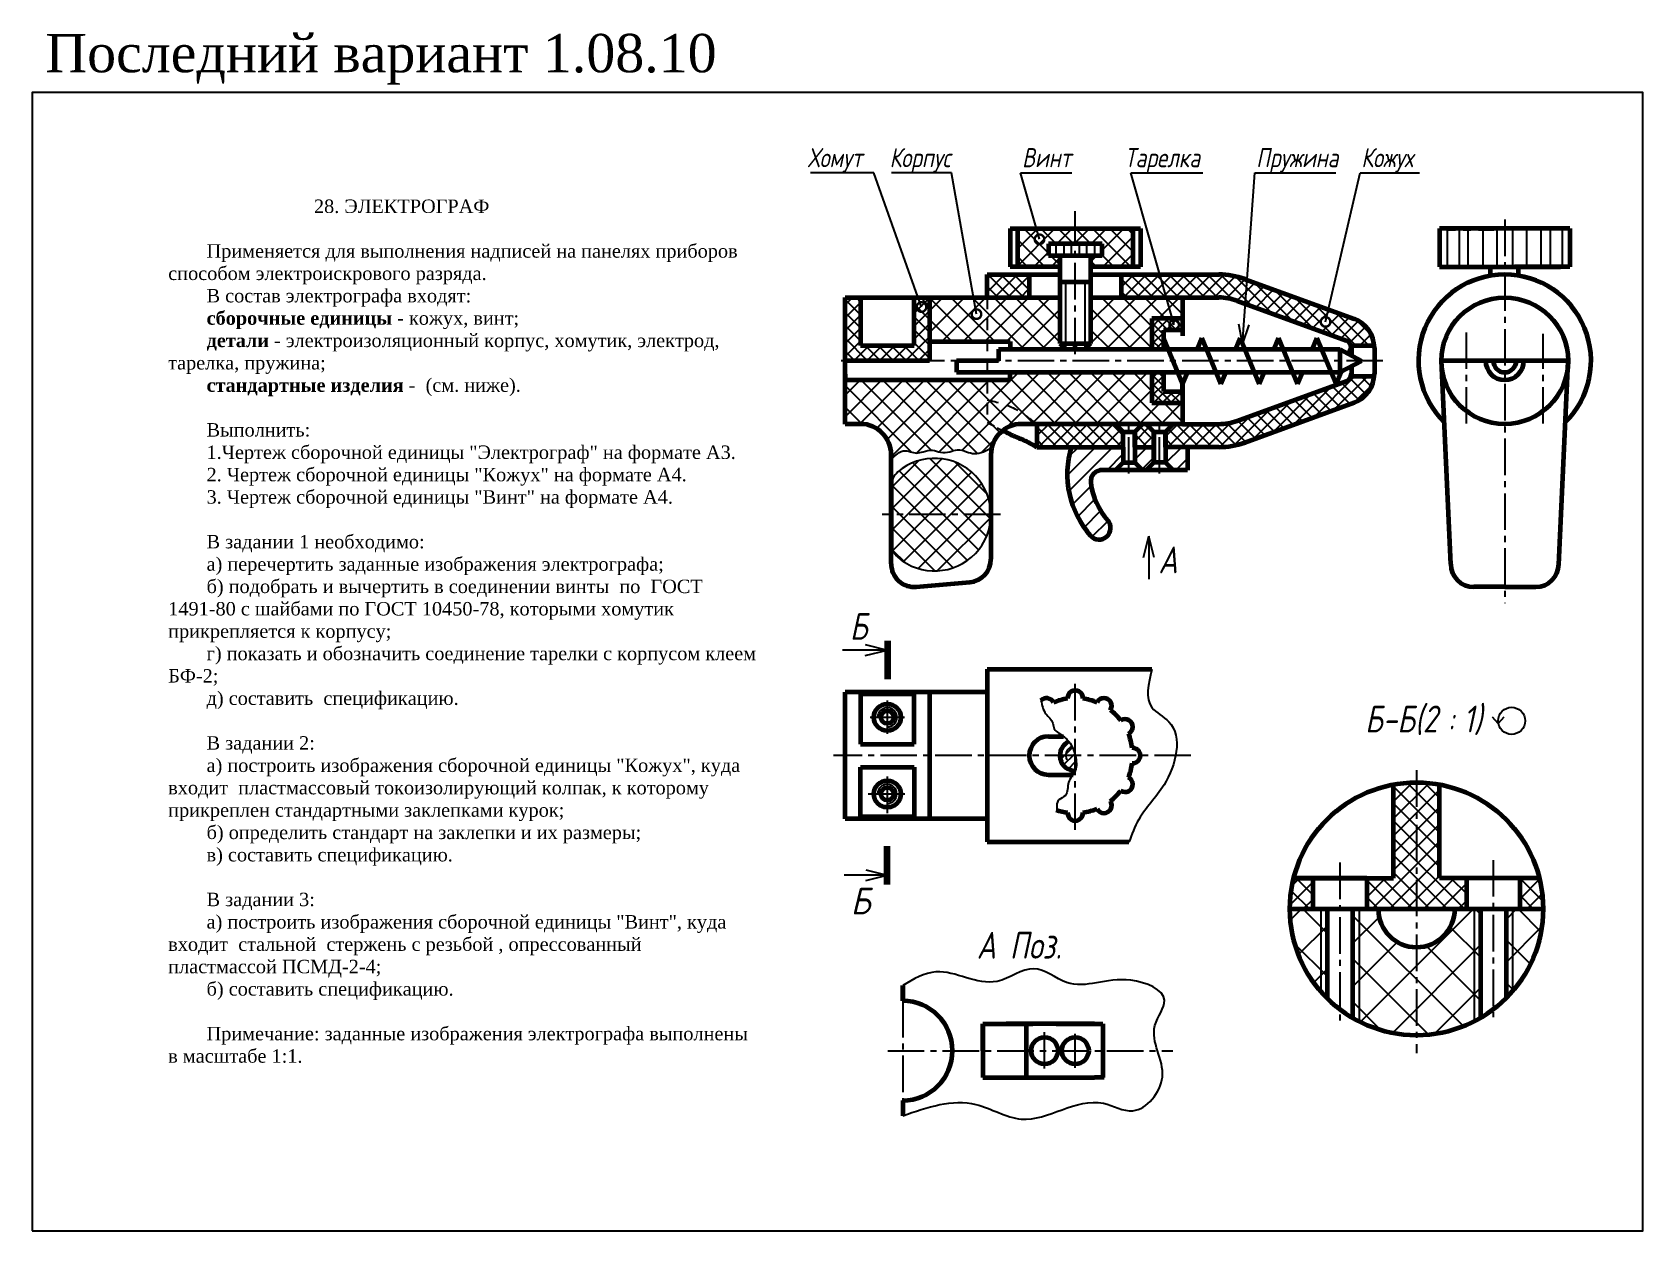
# Model space of a CAD drawing. Header units: millimetres. Extents: x 0 to 420, y 0 to 313.
import ezdxf

# ---------------------------------------------------------------- set-up
doc = ezdxf.new("R2010")
doc.units = ezdxf.units.MM
doc.header["$LTSCALE"] = 0.5
doc.linetypes.add('CENTER2', pattern=[28.575, 19.05, -3.175, 3.175, -3.175])
doc.linetypes.add('HIDDEN', pattern=[1.1, 0.6, -0.5])
doc.layers.get('0').update_dxf_attribs({"linetype": 'CONTINUOUS', "lineweight": 60})
doc.styles.get("Standard").update_dxf_attribs({"font": 'isocpeui.ttf', "width": 0.9})
doc.styles.add('стиль1', font='TIMES.TTF')
doc.dimstyles.get("Standard").update_dxf_attribs({"dimtxt": 5, "dimasz": 5, "dimexe": 2, "dimexo": 0, "dimgap": 1.5, "dimtad": 1, "dimdec": 0, "dimzin": 0, "dimtxsty": 'Standard', "dimcen": 5, "dimadec": 0, "dimazin": 0, "dimtfac": 1, "dimtdec": 0, "dimtofl": 0, "dimtmove": 0, "dimatfit": 3, "dimldrblk": 'DOTSMALL', "dimfxl": 0, "dimtolj": 1, "dimtzin": 0, "dimarcsym": 0})
pattern_1 = [(45, (22.4112, -5.2387), (-1.683798, 1.683798), []), (135, (22.4112, -5.2387), (-1.683798, -1.683798), [])]
pattern_2 = [(45, (22.411, -5.2387), (-2.80633, 2.80633), []), (135, (22.411, -5.2387), (-2.80633, -2.80633), [])]

# ---------------------------------------------------------------- blocks, each defined once
blk = doc.blocks.new('_DotSmall')
at = {"color": 0, "linetype": 'ByBlock', "const_width": 0.5}
blk.add_lwpolyline([(-0.0625, 0, 1), (0.0625, 0, 1)], format="xyb", close=True, dxfattribs=at)

msp = doc.modelspace()

# ---------------------------------------------------------------- hatches: boundary and pattern name
at = {"lineweight": -3}
h = msp.add_hatch(dxfattribs=at)
h.set_pattern_fill('ANSI37', color=256, style=0)
h.set_pattern_definition([(45, (22.4112, -5.2387), (-2.245064, 2.245064), []), (135, (22.4112, -5.2387), (-2.245064, -2.245064), [])])
h.paths.add_polyline_path([(265, 257.5), (272, 257.5), (272, 261.5), (257, 261.5), (257, 251.5), (268, 251.5), (268, 254.5), (265, 254.5)])
h.paths.add_polyline_path([(287, 261.5), (272, 261.5), (272, 257.5), (279, 257.5), (279, 254.5), (276, 254.5), (276, 251.5), (287, 251.5)])
h = msp.add_hatch(dxfattribs=at)
h.set_pattern_fill('ANSI37', scale=0.75, style=0)
h.set_pattern_definition(pattern_1)
h.paths.add_polyline_path([(316.26, 248.29, 0.085395), (309.59, 249.5), (284, 249.5), (284, 243.5), (300, 243.5), (300, 243.5), (309.42, 243.5, -0.087575), (314.21, 242.65), (342.68, 232.28, -0.233333), (343.91, 231), (349.98, 231, 0.294707), (344.74, 237.92)])
h.paths.add_polyline_path([(260, 249.5), (249, 249.5), (249, 243.5), (260, 243.5)])
h = msp.add_hatch(dxfattribs=at)
h.set_pattern_fill('ANSI37', color=256, scale=0.75, style=0)
h.set_pattern_definition(pattern_1)
h.paths.add_polyline_path([(234, 243.5), (230, 243.5), (230, 231), (216, 231), (216, 243.5), (212, 243.5), (212, 227), (234, 227)])
h = msp.add_hatch(dxfattribs=at)
h.set_pattern_fill('ANSI37', scale=1.25, style=0)
h.set_pattern_definition(pattern_2)
h.paths.add_polyline_path([(300, 243.5), (276, 243.5), (276, 231.5), (274.5, 230), (292, 230), (292, 232.03), (292, 238), (300, 238)])
h.paths.add_polyline_path([(268, 243.5), (249, 243.5), (249, 232), (255, 232), (255, 230), (269.5, 230), (268, 231.5)])
h.paths.add_polyline_path([(249, 243.5), (234, 243.5), (234, 232), (249, 232)])
h = msp.add_hatch(dxfattribs=at)
h.set_pattern_fill('ANSI37', scale=0.5, style=0)
h.set_pattern_definition([(45, (22, -5), (-1.122532, 1.122532), []), (135, (22, -5), (-1.122532, -1.122532), [])])
h.paths.add_polyline_path([(295, 235), (300, 235), (300, 238), (292, 238), (292, 232.03), (292, 230), (295, 230)])
h.paths.add_polyline_path([(295, 219), (295, 224), (292, 224), (292, 216), (300, 216), (300, 219)])
h = msp.add_hatch(dxfattribs=at)
h.set_pattern_fill('ANSI37', scale=1.25, style=0)
h.set_pattern_definition(pattern_2)
edge = h.paths.add_edge_path()
edge.add_line((292, 224), (255, 224))
edge.add_line((255, 224), (255, 222))
edge.add_line((255, 222), (212, 222))
edge.add_line((212, 222), (212, 210.5))
edge.add_line((212, 210.5), (216, 210.5))
edge.add_arc((216, 202.5), 8, 0, 90, ccw=False)
edge.add_line((224, 202.5), (224, 201.31))
edge.add_spline(control_points=[(224, 201.31), (224.38, 201.67), (225.3, 202.54), (226.97, 203.74), (228.95, 203.32), (230.65, 202.76), (232.58, 203.33), (234.69, 203.94), (236.91, 202.95), (239.19, 203.07), (241.38, 204.07), (243.57, 203.3), (245.78, 202.57), (248.09, 203.22), (249.5, 203.91), (250.2, 204.26)], knot_values=[0, 0, 0, 0, 1.590065, 3.841832, 5.710458, 7.351665, 9.134326, 11.575744, 13.692973, 16.133524, 18.239816, 20.635599, 22.754424, 25.142713, 27.496375, 27.496375, 27.496375, 27.496375], degree=3, periodic=0)
edge.add_arc((258, 202.5), 8, 90, 167.3137, ccw=False)
edge.add_line((258, 210.5), (300, 210.5))
edge.add_line((300, 210.5), (300, 216))
edge.add_line((300, 216), (292, 216))
edge.add_line((292, 216), (292, 224))
h = msp.add_hatch(dxfattribs=at)
h.set_pattern_fill('ANSI37', scale=0.75, style=0)
h.set_pattern_definition(pattern_1)
h.paths.add_polyline_path([(344.74, 216.08, 0.294704), (349.98, 223), (343.91, 223, -0.233324), (342.68, 221.72), (314.21, 211.35, -0.087575), (309.42, 210.5), (299.23, 210.5), (297.5, 210.5), (295.5, 208.5), (295.5, 204.5), (301.23, 204.5), (309.42, 204.5, 0.087575), (316.26, 205.71)])
h.paths.add_polyline_path([(284.5, 208.5), (282.5, 210.5), (262, 210.5), (262, 204.5), (284.5, 204.5)])
h.paths.add_polyline_path([(292.5, 208.5), (290.5, 210.5), (289.5, 210.5), (287.5, 208.5), (287.5, 204.5), (292.5, 204.5)])
h = msp.add_hatch(dxfattribs=at)
h.set_pattern_fill('ANSI31', style=0)
h.set_pattern_definition([(45, (22.4112, -18.966), (-2.245064, 2.245064), [])])
h.paths.add_polyline_path([(284.5, 204.5), (270.97, 204.5, 0.261505), (276, 181.38, 1), (280.48, 185.36, -0.150856), (276.06, 195.12, -0.451799), (279.03, 198.5), (282.5, 198.5), (284.5, 200.5)])
h.paths.add_polyline_path([(292.5, 204.5), (287.5, 204.5), (287.5, 200.5), (289.5, 198.5), (290.5, 198.5), (292.5, 200.5)])
h.paths.add_polyline_path([(301.23, 204.5), (295.5, 204.5), (295.5, 200.5), (297.5, 198.5), (301.23, 198.5)])
h = msp.add_hatch(dxfattribs=at)
h.set_pattern_fill('ANSI37', scale=1.25, style=0)
h.set_pattern_definition([(45, (22.411, -18.966), (-2.80633, 2.80633), []), (135, (22.411, -18.966), (-2.80633, -2.80633), [])])
h.paths.add_polyline_path([(225.74, 198.01, 0.218537), (224, 194.22), (224, 186.87), (250, 186.87, 0.641312)])
h.paths.add_polyline_path([(250, 186.87), (224, 186.87), (224, 179.53, 0.218537), (225.74, 175.74, 0.641312)])
h = msp.add_hatch(dxfattribs=at)
h.set_pattern_fill('ANSI31', scale=0.5, style=0)
h.set_pattern_definition([(45, (-22.5628, 83.7334), (-1.122532, 1.122532), [])])
edge = h.paths.add_edge_path()
edge.add_spline(control_points=[(272, 124), (271.79, 124.83), (271.52, 125.63), (271.16, 126.35)], knot_values=[14.9086, 14.9086, 14.9086, 14.9086, 17.35569, 17.35569, 17.35569, 17.35569], degree=3, periodic=0)
edge.add_arc((272, 124), 2.5, 109.6938, 180)
edge.add_line((269.5, 124), (272, 124))
edge = h.paths.add_edge_path()
edge.add_spline(control_points=[(271.16, 126.35), (270.93, 126.81), (270.66, 127.25), (270.34, 127.64)], knot_values=[13.35569, 13.35569, 13.35569, 13.35569, 14.9086, 14.9086, 14.9086, 14.9086], degree=3, periodic=0)
edge.add_arc((272, 124), 4, 114.5296, 180)
edge.add_line((268, 124), (269.5, 124))
edge.add_arc((272, 124), 2.5, 109.6938, 180, ccw=False)
h.paths.add_polyline_path([(272, 124), (268, 124, 0.414214), (272, 120)])
edge = h.paths.add_edge_path()
edge.add_spline(control_points=[(272, 120), (272.5, 121.19), (272.34, 122.64), (272, 124)], knot_values=[17.35569, 17.35569, 17.35569, 17.35569, 21.35569, 21.35569, 21.35569, 21.35569], degree=3, periodic=0)
edge.add_line((272, 124), (272, 120))
h = msp.add_hatch(dxfattribs=at)
h.set_pattern_fill('ANSI37', style=0)
h.set_pattern_definition([(45, (0, -5), (-2.245064, 2.245064), []), (135, (0, -5), (-2.245064, -2.245064), [])])
h.paths.add_polyline_path([(393.02, 92), (388, 92), (388, 84), (394, 84, 0.061293)])
h.paths.add_polyline_path([(374, 92), (367, 92), (367, 116.45, 0.045741), (361, 117), (361, 84), (374, 84)])
h.paths.add_polyline_path([(361, 117, 0.045741), (355, 116.45), (355, 92), (348, 92), (348, 84), (361, 84)])
h.paths.add_polyline_path([(334, 92), (328.98, 92, 0.061293), (328, 84), (334, 84)])
h = msp.add_hatch(dxfattribs=at)
h.set_pattern_fill('ANSI37', scale=2.5, style=0)
h.paths.add_polyline_path([(394, 84), (386, 84), (386, 62.46, 0.179699)])
h.paths.add_polyline_path([(386, 84), (384.33, 84), (384.33, 60.66, 0.018563), (386, 62.46)])
h.paths.add_polyline_path([(377.67, 84), (376, 84), (376, 54.61, 0.014395), (377.67, 55.52)])
h.paths.add_polyline_path([(376, 84), (371, 84, -0.414214), (361, 74), (361, 51, 0.118516), (376, 54.61)])
h.paths.add_polyline_path([(346, 84), (344.33, 84), (344.33, 55.52, 0.014395), (346, 54.61)])
h.paths.add_polyline_path([(361, 74, -0.414214), (351, 84), (346, 84), (346, 54.61, 0.118516), (361, 51)])
h.paths.add_polyline_path([(337.67, 84), (336, 84), (336, 62.46, 0.018563), (337.67, 60.66)])
h.paths.add_polyline_path([(336, 84), (328, 84, 0.179699), (336, 62.46)])

# ---------------------------------------------------------------- linework, layer by layer
at = {"color": 7, "linetype": 'CENTER2', "lineweight": -3}
for p, q in [((272, 228.72), (272, 266.06)), ((384, 263.85), (384, 163.75)), ((374, 210.6), (374, 235)), ((394, 210.6), (394, 234.04)), ((352.24, 227), (209.91, 227)), ((286, 197.58), (286, 211.32)), ((294, 197.58), (294, 211.32)), ((252.49, 186.87), (221.69, 186.87)), ((272, 104.59), (272, 143.73)), ((223, 129.66), (223, 138.34)), ((218.51, 134), (227.51, 134)), ((302.15, 124), (208.93, 124)), ((223, 109), (223, 119)), ((361, 120.17), (361, 46.37)), ((218, 114), (228, 114)), ((381, 96.71), (381, 55.75)), ((341, 96.09), (341, 54.88)), ((227, 60), (227, 34)), ((264, 42.34), (264, 51.84)), ((272, 42.54), (272, 51.41)), ((223.1, 47), (297.44, 47))]:
    msp.add_line(p, q, dxfattribs=at)
at = {"color": 7, "linetype": 'ByBlock', "lineweight": 60}
for p, q in [((255, 261.5), (289, 261.5)), ((255, 261.5), (255, 251.5)), ((257, 251.5), (257, 261.5)), ((287, 261.5), (287, 251.5)), ((289, 261.5), (289, 251.5)), ((265, 257.5), (265, 254.5)), ((279, 257.5), (265, 257.5)), ((279, 254.5), (279, 257.5)), ((265, 254.5), (276, 254.5)), ((265, 254.5), (267, 254.5)), ((268, 254.5), (268, 231.5)), ((276, 254.5), (279, 254.5)), ((276, 254.5), (276, 231.5)), ((249, 249.5), (261, 249.5)), ((249, 243.5), (249, 249.5)), ((249, 249.5), (249, 249.5)), ((268, 251.5), (255, 251.5)), ((260, 249.5), (260, 243.5)), ((261, 249.5), (268, 249.5)), ((289, 251.5), (276, 251.5)), ((276, 249.5), (309.64, 249.5)), ((284, 249.5), (284, 243.5)), ((316.26, 248.29), (344.74, 237.92)), ((276, 247.5), (268, 247.5)), ((212, 210.5), (212, 243.5)), ((212, 243.5), (268, 243.5)), ((216, 243.5), (216, 231)), ((230, 231), (230, 243.5)), ((234, 243.5), (234, 237.29)), ((234, 243.5), (234, 227)), ((276, 243.5), (300, 243.5)), ((300, 243.5), (300, 233.5)), ((300, 243.5), (309.47, 243.5)), ((314.21, 242.65), (342.68, 232.28)), ((300, 238), (292, 238)), ((292, 238), (292, 232.03)), ((216, 231), (230, 231)), ((234, 232), (255, 232)), ((255, 232), (255, 230)), ((268, 231.5), (269.5, 230)), ((268, 231.5), (276, 231.5)), ((276, 231.5), (274.5, 230)), ((292, 232.03), (292, 230)), ((295, 235), (295, 230)), ((300, 235), (295, 235)), ((295, 233), (300, 221)), ((303.75, 230), (305, 233)), ((305, 233), (310, 221)), ((313.75, 230), (315, 233)), ((315, 233), (320, 221)), ((323.75, 230), (325, 233)), ((325, 233), (330, 221)), ((333.75, 230), (335, 233)), ((335, 233), (340, 221)), ((234, 227), (212, 227)), ((252, 227), (241.02, 227)), ((241.02, 227), (241.02, 224)), ((252, 230), (341.02, 230)), ((252, 230), (252, 227)), ((341.02, 230), (346.66, 227)), ((341.02, 230), (341.02, 224)), ((341.02, 224), (346.66, 227)), ((343.25, 228.81), (343.99, 230.58)), ((343.91, 231), (349.98, 231)), ((344, 230.4), (344, 228.42)), ((345.37, 230.84), (345.37, 230.84)), ((350, 230.4), (350, 223.6)), ((400.5, 227), (367.5, 227)), ((369.9, 173.9), (367.5, 227)), ((398.1, 173.89), (400.5, 226.84)), ((212, 223.5), (212, 222.5)), ((241.02, 224), (341.02, 224)), ((255, 222), (255, 224)), ((292, 224), (292, 216)), ((295, 224), (295, 219)), ((300, 221), (301.25, 224)), ((310, 221), (311.25, 224)), ((320, 221), (321.25, 224)), ((330, 221), (331.25, 224)), ((340, 221), (341.32, 224.16)), ((343.91, 223), (349.98, 223)), ((344, 225.58), (344, 223.6)), ((212, 222), (255, 222)), ((295, 219), (300, 219)), ((300, 219.5), (300, 221)), ((300, 221), (300, 210.5)), ((314.21, 211.35), (342.68, 221.72)), ((292, 216), (300, 216)), ((316.26, 205.71), (344.74, 216.08)), ((300, 210.5), (258, 210.5)), ((262, 210.5), (262, 204.5)), ((284.5, 208.5), (282.5, 210.5)), ((287.5, 208.5), (289.5, 210.5)), ((292.5, 208.5), (290.5, 210.5)), ((295.5, 208.5), (297.5, 210.5)), ((300, 210.5), (309.42, 210.5)), ((284.5, 204.5), (284.5, 208.5)), ((284.5, 208.5), (287.5, 208.5)), ((287.5, 208.5), (287.5, 200.5)), ((287.5, 204.5), (287.5, 208.5)), ((292.5, 208.5), (292.5, 200.5)), ((292.5, 200.5), (292.5, 208.5)), ((292.5, 204.5), (292.5, 208.5)), ((292.5, 208.5), (295.5, 208.5)), ((295.5, 208.5), (295.5, 200.5)), ((295.5, 204.5), (295.5, 208.5)), ((224, 174), (224, 202.5)), ((250, 202.5), (250, 175.21)), ((262, 204.5), (284.5, 204.5)), ((284.5, 204.5), (284.5, 200.5)), ((287.5, 204.5), (292.5, 204.5)), ((287.5, 204.5), (292.5, 204.5)), ((292.5, 200.5), (292.5, 204.5)), ((301.23, 204.5), (295.5, 204.5)), ((309.47, 204.5), (301.23, 204.5)), ((301.23, 204.5), (301.23, 198.5)), ((301.23, 198.5), (279.03, 198.5)), ((281.23, 198.5), (281.23, 198.5)), ((284.5, 200.5), (282.5, 198.5)), ((284.5, 200.5), (287.5, 200.5)), ((287.5, 200.5), (289.5, 198.5)), ((292.5, 200.5), (290.5, 198.5)), ((295.5, 200.5), (292.5, 200.5)), ((295.5, 200.5), (297.5, 198.5)), ((224, 196.23), (224, 177.51)), ((224, 194.22), (224, 179.53)), ((230.5, 168.02), (244.5, 169.23)), ((384, 168), (375.9, 168)), ((384, 168), (392.11, 168)), ((216, 140), (216, 127)), ((230, 140), (216, 140)), ((230, 127), (230, 140)), ((216, 108), (216, 121)), ((230, 121), (230, 108)), ((355, 92), (355, 116.45)), ((367, 92), (367, 116.44)), ((230, 108), (216, 108)), ((328.98, 92), (355, 92)), ((348, 92), (328.99, 92)), ((334, 84), (334, 92)), ((348, 92), (348, 84)), ((393.02, 92), (367, 92)), ((374, 92), (374, 84)), ((388, 84.01), (388, 92)), ((328, 84), (394, 84)), ((337.67, 84), (337.67, 60.66)), ((344.33, 84), (344.33, 55.52)), ((377.67, 84), (377.67, 55.52)), ((384.33, 84), (384.33, 60.66)), ((227, 60), (227, 64)), ((227, 64), (227, 60)), ((247.91, 47), (247.91, 54)), ((247.91, 54), (247.91, 40)), ((247.91, 54), (260.91, 54)), ((277, 54), (254, 54)), ((259.24, 54), (259.24, 40)), ((267, 54), (279.23, 54)), ((279.23, 54), (279.23, 40)), ((247.91, 40), (277, 40)), ((279.5, 40), (277, 40)), ((227, 34), (227, 30))]:
    msp.add_line(p, q, dxfattribs=at)
at = {"color": 7, "linetype": 'ByBlock'}
for p, q in [((401, 261.5), (367, 261.5)), ((367, 261.5), (367, 251.5)), ((369.16, 261.5), (371.16, 261.5)), ((373.16, 261.5), (375.16, 261.5)), ((377.16, 261.5), (381.16, 261.5)), ((386.51, 261.5), (384.51, 261.5)), ((392.51, 261.5), (390.51, 261.5)), ((396.51, 261.5), (394.51, 261.5)), ((401, 261.5), (401, 251.5)), ((367, 251.5), (398.51, 251.5)), ((380.16, 251.5), (380.16, 249.17)), ((390.51, 251.5), (386.51, 251.5)), ((401, 251.5), (387.51, 251.5)), ((387.51, 251.5), (387.51, 249.22)), ((394.51, 251.5), (392.51, 251.5)), ((398.51, 251.5), (396.51, 251.5)), ((384, 227), (384, 227))]:
    msp.add_line(p, q, dxfattribs=at)
at = {"color": 7, "linetype": 'ByBlock', "lineweight": -3}
for p, q in [((369, 261.5), (369, 251.5)), ((372.12, 261.5), (372.12, 251.5)), ((374.5, 251.5), (374.5, 261.5)), ((378.29, 261.5), (378.29, 251.5)), ((382, 251.5), (382, 261.5)), ((386, 261.5), (386, 251.5)), ((389.71, 261.5), (389.71, 251.5)), ((393.5, 251.5), (393.5, 261.5)), ((395.88, 261.5), (395.88, 251.5)), ((399, 261.5), (399, 251.5)), ((267, 254.5), (267, 257.51)), ((269, 257.51), (269, 254.49)), ((271, 254.49), (271, 257.53)), ((273, 257.53), (273, 254.49)), ((275, 254.5), (275, 257.53)), ((277, 257.53), (277, 254.42)), ((269.5, 247.49), (269.5, 230)), ((274.5, 247.49), (274.5, 230)), ((382.32, 132.38), (380.82, 133.98)), ((383.79, 133.98), (382.32, 132.38))]:
    msp.add_line(p, q, dxfattribs=at)
at = {"color": 7, "linetype": 'HIDDEN', "lineweight": -3, "ltscale": 10}
msp.add_line((249, 243.5), (249, 210.96), dxfattribs=at)
at = {"color": 7, "lineweight": 60}
for p, q in [((272, 230), (272, 231.5)), ((272, 231.5), (273.07, 231.5)), ((216, 210.5), (212, 210.5)), ((272, 204.5), (273, 204.5)), ((249, 146.5), (249, 101.5)), ((249, 146.5), (292, 146.5)), ((212, 107.5), (212, 140.5)), ((249, 140.5), (212, 140.5)), ((234, 140.5), (234, 107.5)), ((216, 127), (230, 127)), ((265, 129), (268.92, 129)), ((216, 121), (230, 121)), ((265, 119), (271.43, 119)), ((249, 107.5), (212, 107.5)), ((249, 101.5), (286, 101.5))]:
    msp.add_line(p, q, dxfattribs=at)
at = {"color": 7, "lineweight": -3}
for p, q in [((289.82, 175.66), (291.22, 181.26)), ((291.22, 181.26), (291.22, 170.06)), ((291.22, 181.26), (291.22, 175.66)), ((292.62, 175.66), (291.22, 181.26)), ((222.48, 151.52), (211.28, 151.52)), ((217.23, 152.96), (223, 151.52)), ((217.23, 150.09), (223, 151.52)), ((222.96, 92.79), (211.76, 92.79)), ((217.36, 94.19), (222.96, 92.79)), ((222.96, 92.79), (217.36, 92.79)), ((217.36, 91.39), (222.96, 92.79)), ((336, 84), (336, 62.46)), ((386, 84), (386, 62.46)), ((346, 84), (346, 54.61)), ((376, 84), (376, 54.61))]:
    msp.add_line(p, q, dxfattribs=at)
at = {"color": 7, "lineweight": 100}
for p, q in [((223.02, 153.95), (223.02, 143.95)), ((222.96, 90.36), (222.96, 100.36))]:
    msp.add_line(p, q, dxfattribs=at)
at = {"color": 7, "lineweight": -3}
msp.add_lwpolyline([(0, 0), (420, 0), (420, 297), (0, 297)], close=True, dxfattribs=at)
at = {"color": 7, "linetype": 'ByBlock', "lineweight": 60}
for centre, radius in [((384, 227), 16.5), ((223, 133.97), 3.5), ((223, 134), 1.67), ((223, 114), 3.5), ((223, 114), 1.67), ((361, 84), 33), ((264, 47), 3.5), ((272, 47), 3.5)]:
    msp.add_circle(centre, radius, dxfattribs=at)
at = {"color": 7, "linetype": 'ByBlock', "lineweight": -3}
msp.add_circle((385.79, 133.06), 3.53, dxfattribs=at)
at = {"color": 7, "linetype": 'ByBlock', "lineweight": 60}
for centre, radius, start, end in [((309.42, 229.5), 20, 69.9804, 90), ((384, 227), 22.5, 314.5363, 225.4854), ((309.42, 229.5), 14, 69.9804, 90), ((342, 230.4), 8, 360, 69.9804), ((342, 230.4), 2, 360, 69.9804), ((384, 227), 5, 180, 0), ((384, 227), 3, 180, 0), ((342, 223.6), 2, 290.0196, 0), ((342, 223.6), 8, 290.0196, 0), ((258, 202.5), 8, 90, 180), ((309.42, 224.5), 14, 270, 290.0196), ((294.07, 197.41), 24.16, 162.9487, 221.5686), ((309.42, 224.5), 20, 270, 290.0196), ((279.03, 195.5), 3, 90, 187.2537), ((294.07, 197.41), 18.16, 187.2537, 221.5686), ((278.24, 183.37), 3, 221.5686, 41.5686), ((230, 174), 6, 180, 274.8136), ((244, 175.21), 6, 274.8136, 0), ((375.9, 174), 6, 180.972, 270), ((392.11, 174), 6, 270, 358.9857), ((361, 84), 10, 180, 0), ((227, 47), 13, 270, 90)]:
    msp.add_arc(centre, radius, start, end, dxfattribs=at)
at = {"color": 7, "lineweight": 60}
for centre, radius, start, end in [((216, 202.5), 8, 0, 90), ((264.5, 136.99), 2, 26.1774, 135.9989), ((272, 124), 15, 97.6451, 112.3549), ((272, 139), 2, 356.1774, 183.8226), ((272, 124), 15, 67.6451, 82.3549), ((279.5, 136.99), 2, 326.1774, 153.8226), ((272, 124), 15, 37.6451, 52.3549), ((284.99, 131.5), 2, 296.1774, 123.8226), ((265, 124), 5, 90, 270), ((272, 124), 4, 114.5296, 270), ((272, 124), 15, 7.6451, 22.3549), ((272, 124), 15, 337.6451, 352.3549), ((287, 124), 2, 266.1774, 93.8226), ((284.99, 116.5), 2, 236.1774, 63.8226), ((272, 124), 15, 307.6451, 322.3549), ((272, 124), 15, 250.658, 262.3549), ((272, 124), 15, 277.6451, 292.3549), ((279.5, 111.01), 2, 206.1774, 33.8226), ((272, 109), 2, 176.1774, 3.8226)]:
    msp.add_arc(centre, radius, start, end, dxfattribs=at)
at = {"color": 7, "linetype": 'ByBlock', "lineweight": -3}
for centre, radius, start, end in [((229, 194.22), 5, 130.6901, 180), ((235.31, 186.87), 14.69, 229.3099, 130.6901), ((229, 179.53), 5, 180, 229.3099), ((223, 133.97), 2.5, 269.9663, 179.282), ((222.97, 114), 2.5, 270.718, 180.0337)]:
    msp.add_arc(centre, radius, start, end, dxfattribs=at)
at = {"color": 7, "lineweight": -3}
msp.add_arc((272, 124), 2.5, 109.6938, 207.5947, dxfattribs=at)
at = {"color": 7, "linetype": 'HIDDEN', "lineweight": -3, "ltscale": 10}
msp.add_spline([(249, 216.84), (256.7, 214.25), (258.96, 212.77), (262, 210.5)], degree=3, dxfattribs=at)
at = {"color": 7, "linetype": 'Continuous', "lineweight": -3, "ltscale": 8}
for points in [[(249, 210.96), (249.62, 210.63), (250.24, 210.29), (250.86, 209.96)], [(251.67, 209.53), (252.12, 209.3), (252.57, 209.06), (253.02, 208.83)]]:
    msp.add_open_spline(points, degree=3, dxfattribs=at)
at = {"color": 7, "linetype": 'ByBlock', "lineweight": 60}
msp.add_open_spline([(253.07, 208.8), (254.27, 208.2), (256.21, 207.26), (259.28, 206.03), (261, 205.06), (262, 204.5)], degree=3, knots=[4.607141, 4.607141, 4.607141, 4.607141, 8.621288, 11.080825, 14.522372, 14.522372, 14.522372, 14.522372], dxfattribs=at)
at = {"color": 7, "lineweight": -3}
msp.add_open_spline([(224, 201.31), (224.38, 201.67), (225.3, 202.54), (226.97, 203.74), (228.95, 203.32), (230.65, 202.76), (232.58, 203.33), (234.69, 203.94), (236.91, 202.95), (239.19, 203.07), (241.38, 204.07), (243.57, 203.3), (245.78, 202.57), (248.09, 203.22), (249.5, 203.91), (250.2, 204.26)], degree=3, knots=[0, 0, 0, 0, 1.590065, 3.841832, 5.710458, 7.351665, 9.134326, 11.575744, 13.692973, 16.133524, 18.239816, 20.635599, 22.754424, 25.142713, 27.496375, 27.496375, 27.496375, 27.496375], dxfattribs=at)
at = {"color": 7, "linetype": 'ByBlock', "lineweight": -3}
for points in [[(292, 146.41), (292, 136.54), (296.38, 132.84), (295.15, 116.36), (288.55, 107.3), (286, 101.41)], [(227, 30), (246.11, 32.99), (257.92, 29.15), (279.34, 33.26), (287.02, 31.34), (294.71, 40.12), (292.79, 53.56), (295.26, 60.15), (286.48, 65.36), (269.73, 64.81), (261.21, 68.38), (251.6, 65.09), (235.68, 67.56), (227, 64)]]:
    msp.add_spline(points, degree=3, dxfattribs=at)
at = {"color": 7, "lineweight": -3}
msp.add_spline([(263.06, 138.38), (264.32, 134.89), (266.15, 132.43), (266.54, 130.93), (267.76, 129.83), (270.34, 127.64), (272, 124), (272, 120), (270.26, 116.95), (269.43, 113.6), (267.72, 112.42), (267.24, 109.26)], degree=3, dxfattribs=at)

# ---------------------------------------------------------------- texts
at = {"color": 1, "lineweight": -3, "style": 'стиль1'}
msp.add_text('Последний вариант 1.08.10', height=10, dxfattribs=at).set_placement((3.42, 302.28))
at = {"color": 7, "lineweight": -3}
for s, height, width, p in [('Хомут', 5, 0.8, (202.24, 277.5)), ('Корпус', 5, 0.8, (223.58, 277.5)), ('Винт', 5, 0.8, (258.14, 277.5)), ('Тарелка', 5, 0.8, (284.88, 277.5)), ('Пружина', 5, 0.8, (319.18, 277.5)), ('Кожух', 5, 0.8, (346.6, 277.5)), ('А', 7, 0.8, (293.69, 171.55)), ('Б', 7, 0.8, (213.22, 154.2)), ('Б-Б(2', 7, 0.8, (347.57, 130.04)), (':', 7, 0.8, (369.08, 130.04)), ('1)', 7, 0.8, (373.21, 130.04)), ('Б', 7, 0.9, (213.43, 82.55))]:
    msp.add_text(s, height=height, dxfattribs=dict(at, width=width)).set_placement(p)
at = {"color": 7, "lineweight": 60, "width": 0.8}
msp.add_text('А Поз.', height=7, dxfattribs=at).set_placement((246.31, 71))
at = {"color": 7, "insert": (31.47, 274.91), "char_height": 3.5, "width": 155.529, "attachment_point": 1, "style": 'стиль1'}
msp.add_mtext('{\\fTimes New Roman|b0|i0|c204|p18;^I^I^I^I\\P^I^I^I28. ЭЛЕКТРОГРАФ\\P\\P\\pi-4,l4;^IПрименяется для выполнения надписей на панелях приборов способом электроискрового разряда.\\P\\pi0,l0;^IВ состав электрографа входят:\\P^I\\fTimes New Roman|b1|i0|c204|p18;сборочные единицы\\fTimes New Roman|b0|i0|c204|p18; - кожух, винт;\\P\\pi-4,l4;^I\\fTimes New Roman|b1|i0|c204|p18;детали\\fTimes New Roman|b0|i0|c204|p18; - электроизоляционный корпус, хомутик, электрод, тарелка, пружина;\\P\\pi0,l0;^I\\fTimes New Roman|b1|i0|c204|p18;стандартные изделия \\fTimes New Roman|b0|i0|c204|p18;-  (см. ниже).\\P\\P^IВыполнить:\\P^I1.Чертеж сборочной единицы "Электрограф" на формате А3.\\P^I2. Чертеж сборочной единицы "Кожух" на формате А4.\\P^I3. Чертеж сборочной единицы "Винт" на формате А4.\\P\\P^IВ задании 1 необходимо:\\P^Iа) перечертить заданные изображения электрографа;\\P\\pi-4,l4;^Iб) подобрать и вычертить в соединении винты  по  ГОСТ 1491-80 с шайбами по ГОСТ 10450-78, которыми хомутик прикрепляется к корпусу;\\P^Iг) показать и обозначить соединение тарелки с корпусом клеем БФ-2;\\P\\pi0,l0;^Iд) составить  спецификацию.\\P\\P^IВ задании 2:\\P\\pi-4,l4;^Iа) построить изображения сборочной единицы "Кожух", куда  входит  пластмассовый токоизолирующий колпак, к которому прикреплен стандартными заклепками курок; \\P\\pi0,l0;^Iб) определить стандарт на заклепки и их размеры;\\P^Iв) составить спецификацию.\\P\\P^IВ задании 3:\\P\\pi-4,l4;^Iа) построить изображения сборочной единицы "Винт", куда  входит  стальной  стержень с резьбой , опрессованный  пластмассой ПСМД-2-4;\\P^Iб) составить спецификацию.\\P\\pi0,l0;^I\\P\\pi-4,l4;^IПримечание: заданные изображения электрографа выполнены в масштабе 1:1.\\P\\pi0,l0;^I^I^I}', dxfattribs=at)

# ---------------------------------------------------------------- leaders
at = {"color": 7, "lineweight": -3}
for points, override in [([(231.91, 241.03), (219.47, 276.02), (202.96, 276.02)], {"dimgap": 1.5, "dimtad": 0}), ([(246.24, 239.17), (239.71, 276.02), (224.06, 276.02)], {"dimgap": 1.5, "dimtad": 0}), ([(262.67, 258.69), (257.75, 276.02), (271.1, 276.02)], {"dimgap": 1.5, "dimtad": 0}), ([(297.8, 236.4), (286.49, 276.02), (305.28, 276.02)], {"dimgap": 1.5, "dimtad": 0}), ([(315.63, 231.48), (318.86, 276.02), (339.96, 276.02)], {"dimgap": 1.5, "dimtad": 0, "dimldrblk": 'Open30'}), ([(337.27, 237.15), (346.33, 276.02), (361.81, 276.02)], {"dimgap": 1.5, "dimtad": 0})]:
    msp.add_leader(points, dimstyle='Standard', override=override, dxfattribs=at)

doc.saveas('drawing.dxf')
